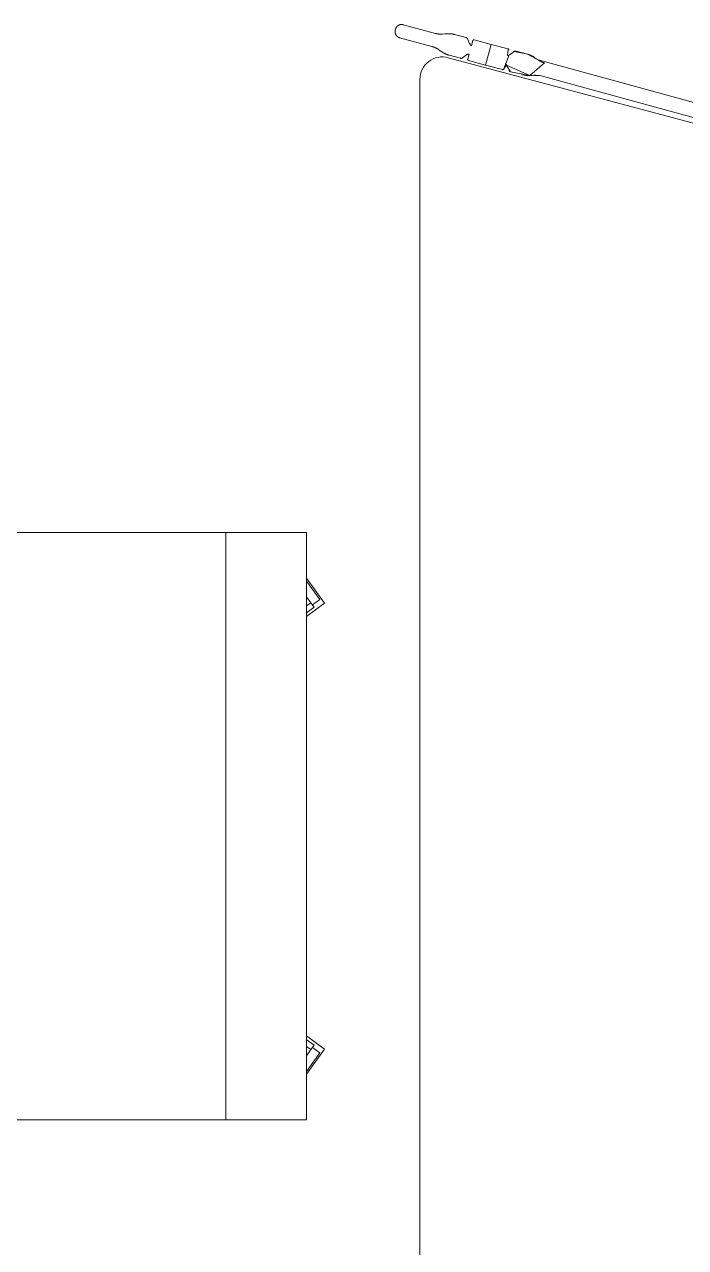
# Model space of a CAD drawing. Header units: millimetres. Extents: x 31960 to 73442, y -14102 to 21505.
# Drawn here: x 57573 to 58158, y -8046 to -6963 of the extents above; entities that cross this region are included whole.
import ezdxf

# ---------------------------------------------------------------- set-up
doc = ezdxf.new("R2010")
doc.units = ezdxf.units.MM
doc.layers.add('G-IMPT', color=8, linetype='Continuous', lineweight=9)
doc.layers.add('I-FURN', color=30, linetype='Continuous', lineweight=9)

# ---------------------------------------------------------------- blocks, each defined once
blk = doc.blocks.new('JX-57-Generic Chair-Task - Task without Arms-542702-Level 9 207 Kent St 1_100')
at = {"layer": 'I-FURN'}
for p, q in [((165.9908196721235, 389.3459016393176), (115.9908196721262, 389.3459016393187)), ((115.99081967213, 334.3459016393542), (115.99081967213, 389.3459016393542)), ((118.4908196721301, 379.7005669868533), (123.49081967213, 379.7005669868533)), ((118.4908196721301, 379.7005669868533), (118.49081967213, 332.1112457562539)), ((120.99081967213, 379.8550629507719), (120.99081967213, 387.826663752887)), ((120.99081967213, 387.8266637528872), (160.99081967213, 387.8266637528872)), ((123.49081967213, 379.7005669868533), (158.49081967213, 379.7005669868533)), ((123.49081967213, 333.2152445224949), (123.49081967213, 379.7005669868533)), ((158.49081967213, 379.7005669868533), (163.49081967213, 379.7005669868533)), ((158.49081967213, 379.7005669868533), (158.49081967213, 333.2152445224948)), ((160.99081967213, 387.8266637528872), (160.99081967213, 379.8550629507704)), ((163.49081967213, 379.7005669868533), (163.49081967213, 332.1112457562539)), ((165.99081967213, 389.3459016393542), (165.99081967213, 334.3459016393542)), ((115.9908196721262, 334.3459016393171), (118.4908196721256, 334.3459016393182)), ((123.4908196721301, 333.2152445224949), (118.4908196721301, 332.1112457562539)), ((118.49081967213, 332.1112457562539), (118.49081967213, 278.8575030548935)), ((123.49081967213, 278.8575030548934), (123.49081967213, 333.2152445224948)), ((158.49081967213, 333.2152445224947), (123.49081967213, 333.2152445224948)), ((163.4908196721299, 332.1112457562539), (158.4908196721299, 333.2152445224948)), ((158.49081967213, 333.2152445224948), (158.49081967213, 278.8575030548944)), ((163.4908196721284, 334.3459016393171), (165.9908196721235, 334.3459016393182)), ((163.49081967213, 332.1112457562539), (163.49081967213, 278.8575030548946)), ((400.990819672122, 278.9459016393145), (-119.0091803278767, 278.9459016393145)), ((-119.0091803278695, 271.7196353977884), (-119.0091803278695, 278.8575030548935)), ((-119.0091803278695, 224.0759592121818), (-119.0091803278696, 271.7196353977886)), ((400.9908196721282, 278.8575030548943), (400.9908196721282, 271.7196353977893)), ((400.9908196721282, 271.7196353977899), (400.9908196721283, 224.0759592121832)), ((-119.0091803278689, -182.7951736253276), (-119.0091803278695, 224.075959212183)), ((400.9908196721283, 224.0759592121827), (-119.0091803278695, 224.0759592121818)), ((400.9908196721283, 224.0759592121839), (400.990819672129, -182.7951736253268)), ((-203.5550891042286, 157.1822092631758), (-219.0059388229751, 109.6293834484188)), ((-216.0159727593685, 113.915195704515), (-203.6552929843705, 151.9574563563211)), ((-203.6552929843705, 151.9574563563211), (-196.0738500962163, 149.4940962360949)), ((-203.5550891042225, 157.1822092632134), (-151.2469807079891, 140.1862745725911)), ((-196.6994581889262, 147.0687130669432), (-195.1543732170514, 151.823995648419)), ((-195.1543732170515, 151.823995648419), (-149.8942391546258, 137.118086637395)), ((477.1360125613118, 151.8239956484189), (431.8758784988858, 137.1180866373949)), ((433.2286200522495, 140.1862745725901), (485.536728448483, 157.1822092632122)), ((477.1360125613116, 151.8239956484188), (478.6810975331863, 147.0687130669431)), ((478.0554894404757, 149.4940962360939), (485.6369323286306, 151.9574563563203)), ((500.9875781672249, 109.6293834484188), (485.5367284484783, 157.1822092631758)), ((497.9976121036285, 113.9151957045142), (485.6369323286306, 151.9574563563203)), ((-207.5150529920494, 113.7817349966129), (-196.6994581889262, 147.0687130669432)), ((-196.6994581889262, 147.0687130669432), (-152.4892893471157, 132.7039584364566)), ((478.6810975331865, 147.0687130669431), (434.4709286913758, 132.7039584364566)), ((478.6810975331863, 147.068713066943), (489.4966923363095, 113.7817349966127)), ((-152.4892893471158, 132.7039584364566), (-163.3048841502391, 99.41698036612623)), ((-149.8942391546258, 137.118086637395), (-152.4892893471157, 132.7039584364566)), ((-152.4892893471159, 132.7039584364566), (-119.009180327872, 121.8256115840792)), ((-152.0195231939287, 137.8086332818161), (-151.2469807079937, 140.1862745725539)), ((-149.8942391546258, 137.118086637395), (-119.0091803278678, 127.0829227052692)), ((431.8758784988858, 137.1180866373949), (400.9908196721279, 127.0829227052693)), ((434.4709286913758, 132.7039584364565), (400.9908196721279, 121.8256115840779)), ((434.4709286913758, 132.7039584364565), (431.8758784988858, 137.1180866373949)), ((433.2286200522477, 140.1862745725529), (434.0011625381827, 137.8086332818139)), ((445.2865234944989, 99.41698036612617), (434.4709286913758, 132.7039584364566)), ((-166.6978304267366, 92.63344875783346), (-219.00593882297, 109.6293834484557)), ((-208.4345298712142, 111.4518355842887), (-216.0159727593685, 113.9151957045149)), ((-209.0601379639242, 109.0264524151371), (-207.5150529920494, 113.7817349966129)), ((-209.0601379639242, 109.0264524151371), (-163.8000039014985, 94.32054340411308)), ((-207.5150529920494, 113.7817349966129), (-163.304884150239, 99.41698036612625)), ((489.4966923363095, 113.7817349966127), (445.2865234944989, 99.4169803661262)), ((491.0417773081842, 109.0264524151369), (445.7816432457583, 94.32054340411302)), ((500.9875781672304, 109.6293834484545), (448.6794697709969, 92.63344875783243)), ((489.4966923363095, 113.7817349966127), (491.0417773081842, 109.0264524151369)), ((497.9976121036286, 113.9151957045142), (490.4161692154718, 111.4518355842872)), ((-163.304884150239, 99.41698036612625), (-163.8000039014985, 94.32054340411308)), ((-163.304884150239, 99.41698036612624), (-119.00918032787, 85.02443373573918)), ((445.2865234944989, 99.41698036612617), (400.9908196721272, 85.0244337357384)), ((445.7816432457583, 94.32054340411302), (445.2865234944989, 99.41698036612617)), ((-166.6978304267403, 92.63344875779694), (-165.9252879408053, 95.0110900485348)), ((-163.8000039014985, 94.32054340411308), (-119.0091803278682, 79.76712261454729)), ((445.7816432457583, 94.32054340411301), (400.9908196721311, 79.76712261454838)), ((447.906927285055, 95.0110900485348), (448.6794697709943, 92.63344875779586)), ((-119.0091803278688, -208.021198975137), (-119.0091803278688, -182.7951736253275)), ((400.9908196721289, -182.7951736253265), (400.990819672129, -208.0211989751361)), ((-119.0091803278688, -239.4634862947304), (-119.0091803278688, -208.0211989751369)), ((400.990819672129, -208.0211989751361), (-119.0091803278688, -208.021198975137)), ((400.990819672129, -208.0211989751361), (400.990819672129, -239.4634862947295)), ((-119.0091803278687, -279.3112742184001), (-119.0091803278688, -239.4634862947304)), ((400.9908196721291, -239.4634862947295), (400.9908196721291, -279.3112742183992)), ((-119.0091803278767, -279.387380256603), (400.990819672122, -279.3873802566019)), ((-78.71613399590915, -279.2672316882831), (-56.49941291763457, -295.4086243844804)), ((-59.65151226511413, -291.2406088543295), (-76.13533483681351, -279.2644107318953)), ((-56.89765491327514, -283.1969953419415), (-62.33116112098073, -279.2493220058623)), ((-54.02290433582247, -279.2402406212717), (-56.8976549132751, -283.1969953419415)), ((-44.75550293027926, -279.2445190022132), (-56.49941291762859, -295.4086243844418)), ((-52.85256994140046, -286.1359216034039), (-47.83765242307846, -279.2334797985313)), ((338.4810522618886, -295.4086243844418), (326.7986861944549, -279.3292269409)), ((334.8342092856607, -286.1359216034037), (329.8758127218143, -279.3112742183991)), ((336.0561526093131, -279.311274218399), (338.8792942575354, -283.1969953419414)), ((338.4810522618843, -295.4086243844804), (360.6371539979193, -279.3112742184377)), ((344.2275305599668, -279.3112742184028), (338.8792942575355, -283.1969953419413)), ((341.6331516093741, -291.2406088543294), (358.0524721255219, -279.3112742183971)), ((-54.96592287646651, -284.7914483330434), (-59.65151226511407, -291.2406088543295)), ((-52.85256994140046, -286.1359216034039), (-56.89765491327511, -283.1969953419415)), ((338.8792942575354, -283.1969953419414), (334.8342092856607, -286.1359216034037)), ((341.6331516093742, -291.2406088543294), (336.9475622207282, -284.7914483330455))]:
    blk.add_line(p, q, dxfattribs=at)
blk = doc.blocks.new('Furniture 11 - workbay option 2_dwg_39 cm gerades element-1916700-Level 9 207 Kent St 1_100')
at = {"layer": 'I-FURN', "flags": 128}
for points in [[(0.01340190983709908, -0.01239558960096383), (-0.001880951332394034, -0.00930686898894237), (0.001880951332394034, 0.009306868988943279), (0.01716381250188715, 0.006218148376920908), (0.01703563949355157, 0.0005385902774369243), (0.01858243366027455, 0.0009771230701862805), (0.0192216542397, 0.001505485857338499), (0.02266398157384538, 0.004350618255559311), (0.03463911472461768, 0.002686347902767011), (0.04263031345068884, -0.0007836939720973533), (0.04431054122111527, -0.001800582366699928), (0.334190275046196, -0.06142287751436106), (0.3424743092385761, -0.06138327363561712), (0.3442457400381463, -0.06111618546468253), (0.3614915472926514, -0.063371733876279), (0.3649347091391973, -0.06836439866327237), (0.365318572821685, -0.06909953052714354), (0.3654802812776979, -0.06939337849004915), (0.3674835201780152, -0.06560239671610361), (0.383944046644494, -0.06790944178533209), (0.3801821439796986, -0.08652317976321684), (0.3648992828102128, -0.08343445915119536), (0.3650274558185483, -0.07775490105171139), (0.3634806616518181, -0.07819343384446074), (0.3628414410723927, -0.07872179663161297), (0.3593991137382545, -0.08156692902983287), (0.3474239805874749, -0.07990265867704058), (0.3394327818614038, -0.07643261680217711), (0.3377525540909774, -0.07541572840757453), (0.04787282026589674, -0.0157934332599134), (0.03958878607352381, -0.01583303713865644), (0.03781735527394631, -0.01610012530959193), (0.02057154801944125, -0.01384457689799547), (0.01712838617289526, -0.008851912111002093), (0.01674452249040769, -0.008116780247130919), (0.01658281403439469, -0.007822932284225316), (0.01457957513408473, -0.01161391405816994), (0.01858243366027455, 0.000977123070185371), (0.0192216542397, 0.00150548585733759), (0.02268555430874403, 0.004368144958558333), (0.02270736791304807, 0.004385370952764788), (0.0227294181954203, 0.004402292928315546), (0.02275170091904147, 0.004418907633767958), (0.02277421180243255, 0.004435211876713765), (0.02279694652028411, 0.004451202524403925), (0.022819900704264, 0.00446687650433978), (0.02284306994388317, 0.004482230804870597), (0.02286644978731783, 0.004497262475769276), (0.02289003574229719, 0.004511968628801696), (0.02291382327693282, 0.004526346438276051), (0.0229378078206064, 0.004540393141593086), (0.02296198476484278, 0.004554106039771796), (0.02298634946421225, 0.004567482497970559), (0.02301089723718906, 0.004580519945991), (0.02303562336709729, 0.004593215878773663), (0.02306052310296218, 0.004605567856880043), (0.02308559166046325, 0.00461757350696007), (0.02311082422285108, 0.004629230522206853), (0.02313621594185679, 0.004640536662803243), (0.02316176193863066, 0.004651489756349292), (0.02318745730467344, 0.004662087698279721), (0.02321329710278951, 0.004672328452272268), (0.02323927636804729, 0.00468221005063242), (0.02326539010868874, 0.004691730594677211), (0.02329163330713345, 0.004700888255098107), (0.02331800092093909, 0.004709681272310263), (0.02334448788372538, 0.004718107956794483), (0.02337108910621464, 0.004726166689420097), (0.02339779947714123, 0.004733855921753275), (0.0234246138643066, 0.004741174176360801), (0.02345152711548144, 0.004748120047088378), (0.02347853405948263, 0.004754692199332567), (0.02350562950708991, 0.004760889370298173), (0.02353280825210823, 0.004766710369240173), (0.02356006507230632, 0.004772154077691994), (0.02358739473047899, 0.00477721944968107), (0.02361479197541485, 0.004781905511929836), (0.02364225154290034, 0.004786211364043993), (0.02366976815678208, 0.004790136178680769), (0.02369733652991272, 0.004793679201713531), (0.0237249513652132, 0.004796839752374582), (0.02375260735667689, 0.004799617223385212), (0.02378029919039545, 0.004802011081072123), (0.02380802154556295, 0.004804020865471102), (0.02383576909550902, 0.004805646190417064), (0.02386353650873207, 0.004806886743613177), (0.02389131844990334, 0.004807742286695429), (0.02391910958090739, 0.004808212655277203), (0.023946904561868, 0.004808297758981098), (0.02397469805215951, 0.004807997581454402), (0.0240024847114546, 0.004807312180373629), (0.02403025920072105, 0.004806241687434522), (0.02405801618327678, 0.004804786308324766), (0.02408575032581576, 0.004802946322686694), (0.02411345629939024, 0.004800722084060908), (0.02414112878048763, 0.004798114019819878), (0.02416876245202729, 0.004795122631086088), (0.02419635200437915, 0.004791748492635634), (0.02422389213638962, 0.004787992252784533), (0.02425137755641481, 0.004783854633272313), (0.02427880298331002, 0.004779336429112845), (0.02430616314746294, 0.004774438508449748), (0.02433345279179775, 0.004769161812386301), (0.03474592064940225, 0.002664458681885663), (0.03485260559910239, 0.002641987254091873), (0.0349591664000909, 0.002618934287858793), (0.0350655998824368, 0.002595300468957248), (0.03517190287999256, 0.002571086500439378), (0.03527807223048148, 0.002546293102612254), (0.03538410477562866, 0.002520921013022416), (0.03548999736120459, 0.002494970986430417), (0.03559574683715618, 0.002468443794788982), (0.03570135005767952, 0.002441340227219371), (0.03580680388132896, 0.002413661089990455), (0.03591210517109721, 0.002385407206490527), (0.03601725079452444, 0.002356579417207286), (0.03612223762376379, 0.002327178579700558), (0.03622706253570505, 0.002297205568575009), (0.03633172241206194, 0.002266661275459228), (0.03643621413943038, 0.002235546608973891), (0.03654053460944124, 0.002203862494708119), (0.03664468071879674, 0.002171609875189461), (0.03674864936940139, 0.002138789709857519), (0.03685243746842025, 0.002105402975036668), (0.03695604192840256, 0.002071450663904216), (0.03705945966736181, 0.002036933786461304), (0.03716268760886305, 0.002001853369504716), (0.03726572268211022, 0.001966210456595036), (0.0373685618220552, 0.001930006108024827), (0.03747120196947799, 0.00189324140079043), (0.03757364007105934, 0.001855917428553767), (0.03767587307951908, 0.001818035301617783), (0.0377778979536597, 0.001779596146885524), (0.03787971165848285, 0.001740601107832845), (0.03798131116526202, 0.001701051344471125), (0.038082693451659, 0.001660948033313616), (0.03818385550177481, 0.001620292367339061), (0.03828479430628795, 0.001579085555959864), (0.03838550686249073, 0.001537328824981159), (0.03848599017443485, 0.001495023416568074), (0.03858624125296774, 0.001452170589207526), (0.03868625711586356, 0.001408771617672755), (0.03878603478786682, 0.001364827792979668), (0.03888557130084518, 0.001320340422355002), (0.03898486369380407, 0.001275310829194495), (0.0390839090130321, 0.001229740353021953), (0.03918270431216661, 0.001183630349454688), (0.03928124665227369, 0.001136982190155322), (0.03937953310195735, 0.001089797262799038), (0.03947756073741038, 0.00104207697102629), (0.03957532664255268, 0.0009938227344046028), (0.03967282790907484, 0.000945035988384916), (0.03977006163653277, 0.0008957181842579303), (0.03986702493246412, 0.0008458707891140876), (0.03996371491242462, 0.000795495285796278), (0.04006012870012637, 0.000744593172858913), (0.04015626342747419, 0.0006931659645197215), (0.04025211623468931, 0.0006412151906179134), (0.04034768427037488, 0.0005887423965677954), (0.04044296469160327, 0.0005357491433132964), (0.04053795466400334, 0.000482237007277945), (0.04063265136185509, 0.0004282075803248518), (0.04072705196814059, 0.0003736624697021398), (0.04082115367466758, 0.0003186032979983793), (0.04091495368212782, 0.0002630317030971128), (0.04100844920019881, 0.0002069493381213761), (0.04110163744759484, 0.0001503578713927709), (0.04263031345068884, -0.0007836939720982628), (0.04431054122111527, -0.001800582366699928), (0.04439713610826584, -0.001849718363567263), (0.04448397311958251, -0.001898425181727362), (0.04457105012799002, -0.001946701628112351), (0.04465836500055593, -0.001994546520195399), (0.04474591559850524, -0.002041958686019825), (0.04483369977729307, -0.002088936964230015), (0.04492171538666298, -0.002135480204098712), (0.04500996027066868, -0.00218158726555157), (0.04509843226776866, -0.002227257019201716), (0.04518712921084807, -0.002272488346373393), (0.04527604892728414, -0.002317280139129253), (0.04536518923899712, -0.002361631300298541), (0.04545454796250124, -0.00240554074350348), (0.04554412290897017, -0.002449007393188367), (0.04563391188426612, -0.002492030184639589), (0.0457239126890272, -0.002534608064019267), (0.0458141231186819, -0.002576739988387089), (0.04590454096353642, -0.002618424925723957), (0.0459951640088184, -0.002659661854962906), (0.04608599003472773, -0.002700449766009115), (0.04617701681648032, -0.002740787659766283), (0.04635966372390249, -0.002820109454169142), (0.04645127937565121, -0.002859091411836744), (0.04654308683552517, -0.002897619466302786), (0.04663508385470777, -0.002935692673828271), (0.04672726817974035, -0.002973310101811876), (0.04681963755257311, -0.003010470828819962), (0.04691218971063063, -0.003047173944603856), (0.04700492238685547, -0.003083418550123497), (0.04709783330977371, -0.003119203757571086), (0.04719092020353128, -0.003154528690391999), (0.04728418078798859, -0.00318939248330571), (0.04737761277872779, -0.003223794282325798), (0.04747121388714731, -0.003257733244784504), (0.04756498182048381, -0.003291208539350919), (0.04765891428191389, -0.003324219346049177), (0.04775300897056877, -0.003356764856283917), (0.04784726358160696, -0.00338884427285575), (0.04794167580627255, -0.00342045680998217), (0.04803624333193875, -0.003451601693318481), (0.04813096384219534, -0.003482278159972338), (0.04822583501686313, -0.003512485458527408), (0.04832085453208856, -0.003542222849058817), (0.04841602006038011, -0.003571489603152258), (0.0485113292706592, -0.003600285003921272), (0.04860677982834023, -0.003628608346024521), (0.04870236939536698, -0.003656458935685805), (0.04879809563028539, -0.003683836090707701), (0.0488939561882944, -0.003710739140487931), (0.04898994872129697, -0.003737167426040287), (0.04908607087796554, -0.003763120300006449), (0.04918232030379295, -0.003788597126673267), (0.0492786946411652, -0.003813597281987313), (0.04937519152939786, -0.003838120153573073), (0.04947180860480876, -0.003862165140745674), (0.04956854350077629, -0.003885731654524534), (0.04966539384778298, -0.003908819117650637), (0.04976235727349558, -0.003931426964598359), (0.04985943140280142, -0.003953554641591836), (0.04995661385787389, -0.003975201606614974), (0.05005390225825249, -0.003996367329427812), (0.0501512942208501, -0.004017051291577445), (0.05024878736006941, -0.004037252986413478), (0.03781735527394631, -0.01610012530959284), (0.01674452249040769, -0.008116780247131828), (0.01658281403439469, -0.007822932284226227)], [(0.3405310521937645, -0.06166784247684609), (0.3424743092385688, -0.06138327363561803), (0.3442457400381463, -0.06111618546468344), (0.3614915472926514, -0.06337173387627991), (0.3649347091391973, -0.06836439866327328), (0.365318572821685, -0.06909953052714354), (0.3654802812776979, -0.06939337849005005), (0.3674835201780079, -0.06560239671610452), (0.3839440466444867, -0.06790944178533301), (0.3801821439796986, -0.08652317976321774), (0.3648992828102054, -0.0834344591511963), (0.3650274558185411, -0.07775490105171229), (0.3634806616518181, -0.07819343384446074), (0.3628414410723927, -0.07872179663161387), (0.3593991137382472, -0.08156692902983377), (0.3474239805874749, -0.07990265867704147), (0.3394327818613965, -0.07643261680217711), (0.3377525540909774, -0.07541572840757545)]]:
    blk.add_lwpolyline(points, dxfattribs=at)
at = {"layer": 'I-FURN'}
for centre, radius, start, end in [((0.01733372821070225, 0.002533691383737277), 0.00201724696248462, 261.5022793294298, 299.1673153972191), ((0.01696581762479036, 0.005238477957032956), 0.0009994779151937367, 348.5742251512907, 78.57422515115806), ((0.02393914646308986, 0.002803121843524423), 0.002005190923583773, 78.65929344763207, 129.4891366331484), ((0.01499551835800958, -0.009067832980570529), 0.002017246962481683, 38.10731394794796, 75.64613691855726), ((0.01359990471419587, -0.01141591918107406), 0.0009994779151944458, 258.5742251511582, 348.5742251512397), ((0.02097169104366913, -0.01187971654667854), 0.002005190923581969, 207.6593020792385, 258.4891452649194), ((0.03483710576620797, 0.003666021357299542), 0.01998955830391056, 258.5742275435326, 278.5742125664485), ((0.04393554149664124, -0.03552146236541466), 0.02011708966263099, 78.71332336928484, 96.86183039493595), ((0.3381275538154587, -0.04169484840886798), 0.02011708966262213, 258.713323369285, 276.8618303949359), ((0.3472259895458847, -0.08088233213159311), 0.01998955830392948, 78.57422754353284, 98.57421256644882), ((0.3610914042684235, -0.06533659422759683), 0.002005190923582866, 27.6593020792852, 78.48914526492007), ((0.3684631905979041, -0.06580039159319585), 0.0009994779151937074, 78.57422515157633, 168.5742251514437), ((0.3277812836475932, -0.09288773636999577), 0.02011708966262314, 60.28660831775602, 78.4351153435644), ((0.3670675769540903, -0.06814847779369301), 0.002017246962493504, 218.1073139482472, 255.6461369185584), ((0.3513838835544157, -0.06030925137571284), 0.01998955830385718, 238.5742290399016, 258.5742092870772), ((0.3581239488490101, -0.08001943261779888), 0.002005190923583047, 258.6592934476318, 309.489136633149), ((0.3647293671013976, -0.07975000215801083), 0.002017246962483784, 81.50227932942974, 119.1673153972181), ((0.3650972776873023, -0.08245478873130468), 0.0009994779151949642, 168.5742251514436, 258.5742251515774)]:
    blk.add_arc(centre, radius, start, end, dxfattribs=at)
blk = doc.blocks.new('Furniture 11 - workbay option 2_dwg-1916698-Level 9 207 Kent St 1_100')
at = {"layer": 'G-IMPT', "lineweight": 18}
for p, q in [((39911.04523812787, -823.9012215721983), (38774.72422408392, -823.8271797311049)), ((39762.47015659016, -1475.665052518976), (39930.36375467803, -849.0776023832487))]:
    blk.add_line(p, q, dxfattribs=at)
blk.add_arc((39911.04523812787, -843.901221572198), 20.00000000000536, 345.0000002698935, 90.0000000000417, dxfattribs=at)
at = {"layer": 'I-FURN', "flags": 128}
blk.add_lwpolyline([(39955.70796886874, -802.3777864123824), (39954.74260345806, -802.1168592025475), (39954.61186960429, -802.0832392763426), (39954.48035076319, -802.0528380166143), (39954.34812544933, -802.0256735447317), (39954.21527331017, -802.001762223535), (39954.08187437077, -801.9811184562847), (39953.94800898554, -801.9637546779974), (39953.81375778986, -801.949681347953), (39953.67920165152, -801.9389069433828), (39953.54442162198, -801.9314379543749), (39953.40949888758, -801.9272788799656), (39953.27451472061, -801.9264322254182), (39953.13955043035, -801.9288985007285), (39953.00468731413, -801.9346762203058), (39952.87000660833, -801.9437619038715), (39952.73558943947, -801.9561500785584), (39952.60151677528, -801.9718332822061), (39952.46786937601, -801.9908020678506), (39952.33472774575, -802.0130450094227), (39952.20217208392, -802.0385487086232), (39952.07028223695, -802.0672978030047), (39951.93913765026, -802.0992749752074), (39951.80881732034, -802.1344609634104), (39951.67939974714, -802.1728345729235), (39951.55096288687, -802.2143726889477), (39951.42358410497, -802.2590502905146), (39951.29734012956, -802.3068404655461), (39951.17230700515, -802.3577144270713), (39951.04856004693, -802.4116415305616), (39950.92617379533, -802.4685892923957), (39950.80522197115, -802.5285234094197), (39950.68577743111, -802.5914077796162), (39950.56791212405, -802.6572045238488), (39950.45169704752, -802.7258740086743), (39950.33720220503, -802.7973748702275), (39950.2244965639, -802.8716640391224), (39950.11364801368, -802.9486967664072), (39950.00472332531, -803.0284266505191), (39949.89778811081, -803.1108056652239), (39949.79290678394, -803.1957841885584), (39949.69014252112, -803.2833110327131), (39949.58955722365, -803.3733334748645), (39949.49121148026, -803.4657972889419), (39949.39516453063, -803.5606467782802), (39949.30147422979, -803.6578248091823), (39949.21019701321, -803.7572728453155), (39949.12138786276, -803.8589309829941), (39949.03510027369, -803.9627379872434), (39948.95138622235, -804.0686313287007), (39948.87029613484, -804.1765472212694), (39948.79187885677, -804.2864206605442), (39948.71618162368, -804.3981854629758), (39948.6432500327, -804.5117743057182), (39948.57312801504, -804.6271187672043), (39948.50585780947, -804.7441493683468), (39948.44147993703, -804.8627956143853), (39948.38003317648, -804.9829860373684), (39948.321554541, -805.1046482391835), (39948.26607925586, -805.2277089351778), (39948.21364073727, -805.3520939982966), (39948.16427057218, -805.4777285037391), (39948.11799849929, -805.6045367740874), (39948.07485239111, -805.7324424248959), (39948.03485823722, -805.8613684106944), (39947.99804012857, -805.9912370714015), (39940.26901534756, -834.5865647432319), (39940.24255190702, -834.6826015381146), (39940.21561348365, -834.7785061834732), (39940.18820073726, -834.8742763301317), (39940.16031433932, -834.9699096322116), (39940.13195497294, -835.0654037471836), (39940.10312333275, -835.1607563359294), (39940.07382012501, -835.2559650627944), (39940.04404606747, -835.3510275956517), (39940.01380188944, -835.4459416059553), (39939.98308833176, -835.540704768792), (39939.95190614676, -835.6353147629511), (39939.92025609824, -835.7297692709695), (39939.88813896147, -835.8240659791927), (39939.85555552315, -835.9182025778308), (39939.82250658141, -836.012176761017), (39939.78899294579, -836.1059862268656), (39939.75501543717, -836.1996286775197), (39939.72057488786, -836.2931018192205), (39939.68567214148, -836.3864033623491), (39939.65030805293, -836.4795310214943), (39939.6144834885, -836.5724825155037), (39939.57819932568, -836.6652555675398), (39939.54145645323, -836.7578479051343), (39939.50425577121, -836.8502572602472), (39939.4665981908, -836.9424813693229), (39939.42848463446, -837.0345179733366), (39939.38991603575, -837.1263648178655), (39939.35089333942, -837.2180196531265), (39939.31141750131, -837.3094802340441), (39939.2714894884, -837.4007443203013), (39939.2311102787, -837.4918096763946), (39939.19028086129, -837.5826740716825), (39939.14900223632, -837.6733352804557), (39939.10727541488, -837.7637910819724), (39939.06510141906, -837.8540392605285), (39939.02248128191, -837.9440776055056), (39938.97941604743, -838.0339039114191), (39938.93590677046, -838.1235159779873), (39938.89195451679, -838.2129116101667), (39938.84756036301, -838.3020886182229), (39938.80272539654, -838.3910448177726), (39938.75745071563, -838.4797780298421), (39938.71173742927, -838.5682860809213), (39938.6655866572, -838.6565668030148), (39938.61899952988, -838.7446180336922), (39938.57197718845, -838.8324376161498), (39938.52452078474, -838.9200233992552), (39938.47663148116, -839.0073732376006), (39938.42831045078, -839.0944849915638), (39938.3795588772, -839.1813565273484), (39938.33037795459, -839.2679857170464), (39938.28076888763, -839.3543704386819), (39938.23073289152, -839.4405085762726), (39938.18027119184, -839.526398019871), (39938.12938502467, -839.6120366656253), (39938.07807563644, -839.6974224158226), (39938.02634428402, -839.7825531789522), (39937.97419223449, -839.8674268697379), (39937.92162076538, -839.9520414092118), (39937.86863116437, -840.0363947247469), (39937.81522472947, -840.1204847501183), (39937.76140276885, -840.2043094255484), (39937.70716660087, -840.2878666977582), (39937.65251755406, -840.3711545200248), (39936.52875689821, -841.9831160927321), (39935.49748624561, -843.4491098487842), (39935.43496717884, -843.5385003061787), (39935.37293716512, -843.6282295912323), (39935.3113974685, -843.7182958609307), (39935.25034991962, -843.8086964360106), (39935.18979633453, -843.8994286272651), (39935.12973851453, -843.9904897356272), (39935.07017824623, -844.0818770522374), (39935.01111730139, -844.1735878585376), (39934.95255743693, -844.2656194263443), (39934.89450039488, -844.3579690179324), (39934.83694790231, -844.4506338861218), (39934.77990167125, -844.5436112743414), (39934.72336339872, -844.6368984167372), (39934.66733476656, -844.7304925382293), (39934.61181744154, -844.8243908546146), (39934.55681307515, -844.9185905726362), (39934.50232330363, -845.0130888900695), (39934.44834974793, -845.1078829958142), (39934.39489401365, -845.2029700699629), (39934.34195769096, -845.2983472838977), (39934.28954235461, -845.3940118003704), (39934.2376495638, -845.489960773585), (39934.18628086225, -845.5861913492815), (39934.13543777805, -845.682700664826), (39934.08512182366, -845.7794858492911), (39934.03533449586, -845.8765440235425), (39933.98607727572, -845.9738723003272), (39933.93735162852, -846.071467784354), (39933.88915900372, -846.169327572387), (39933.84150083497, -846.2674487533246), (39933.79437853995, -846.3658284082911), (39933.74779352048, -846.464463610719), (39933.70174716233, -846.5633514264453), (39933.65624083528, -846.6624889137828), (39933.61127589302, -846.7618731236278), (39933.56685367318, -846.861501099528), (39933.5229754972, -846.9613698777832), (39933.47964267035, -847.0614764875342), (39933.43685648169, -847.1618179508378), (39933.39461820401, -847.2623912827733), (39933.35292909382, -847.3631934915178), (39933.31179039121, -847.4642215784398), (39933.27120332002, -847.5654725381869), (39933.2311690876, -847.6669433587854), (39933.19168888488, -847.7686310217092), (39933.1527638863, -847.8705325019897), (39933.11439524979, -847.9726447682972), (39933.07658411672, -848.0749647830276), (39933.03933161191, -848.1774895023995), (39933.00263884349, -848.2802158765417), (39932.96650690302, -848.383140849583), (39932.93093686533, -848.4862613597477), (39932.89592978855, -848.5895743394399), (39932.86148671404, -848.6930767153418), (39932.82760866643, -848.7967654084935), (39932.7942966535, -848.9006373344027), (39932.76155166619, -849.0046894031204), (39932.7293746786, -849.108918519342), (39932.69776664794, -849.2133215824913), (39932.66672851444, -849.317895486822), (39932.63626120143, -849.4226371215047), (39932.60636561524, -849.5275433707213), (39932.57704264521, -849.6326111137515), (39932.5482931636, -849.737837225079), (39929.80349033856, -859.8929503842128), (39929.79646030489, -859.9198567804838), (39929.78980390278, -859.9468580368346), (39929.7835224112, -859.973948965154), (39929.77761703712, -860.001124360099), (39929.77208891518, -860.028379000098), (39929.76693910758, -860.0557076483552), (39929.76216860386, -860.083105053848), (39929.75777832059, -860.1105659523517), (39929.75376910137, -860.1380850674325), (39929.75014171654, -860.1656571114786), (39929.74689686306, -860.1932767867047), (39929.74403516442, -860.2209387861718), (39929.74155717047, -860.2486377948122), (39929.73946335735, -860.2763684904444), (39929.73775412736, -860.3041255448016), (39929.73642980892, -860.3319036245456), (39929.7354906565, -860.3596973923076), (39929.73493685055, -860.3875015076981), (39929.73476849745, -860.4153106283399), (39929.73498562959, -860.4431194108957), (39929.73558820525, -860.4709225120939), (39929.7365761086, -860.4987145897527), (39929.73794914986, -860.5264903038103), (39929.73970706521, -860.554244317344), (39929.74184951686, -860.5819712976086), (39929.74437609317, -860.6096659170473), (39929.74728630866, -860.637322854322), (39929.75057960415, -860.6649367953383), (39929.75425534688, -860.6925024342592), (39929.75831283056, -860.7200144745301), (39929.76275127557, -860.7474676298958), (39929.76756982911, -860.7748566254145), (39929.77276756529, -860.8021761984735), (39929.77834348543, -860.8294210997977), (39929.78429651816, -860.8565860944603), (39929.79062551962, -860.8836659628889), (39929.79732927375, -860.9106555018651), (39929.80440649248, -860.9375495255301), (39929.81185581593, -860.9643428663755), (39929.81967581281, -860.9910303762381), (39929.82786498051, -861.0176069272894), (39929.83642174557, -861.0440674130226), (39929.84534446387, -861.0704067492343), (39929.85463142095, -861.0966198749887), (39929.86428083239, -861.1227017536154), (39929.8742908441, -861.1486473736502), (39929.88465953276, -861.1744517498157), (39929.89538490606, -861.2001099239735), (39929.90646490322, -861.2256169660751), (39929.91789739527, -861.250967975112), (39929.92968018554, -861.2761580800552), (39929.94181101004, -861.3011824407936), (39929.95428753793, -861.3260362490627), (39929.96710737191, -861.35071472937), (39929.98026804875, -861.3752131399075), (39929.99376703971, -861.3995267734709), (39930.00760175101, -861.4236509583518), (39930.02176952448, -861.4475810592544), (39930.03626763781, -861.4713124781653), (39930.0510933053, -861.494840655251), (39930.0662436783, -861.5181610697277), (39930.08171584579, -861.5412692407356), (39930.09750683486, -861.5641607281897), (39930.11361361139, -861.5868311336438), (39932.73209493301, -865.2074378589537), (39933.21836984696, -865.8797663527642), (39933.40904585495, -866.1559120882852), (39933.42065916821, -866.180900438182), (39933.4291067496, -866.1996367644866), (39933.43736310071, -866.2184581411972), (39933.44542736535, -866.2373626166036), (39933.45329870733, -866.2563482303744), (39933.46097631041, -866.2754130137736), (39933.46845937843, -866.2945549898435), (39933.47574713541, -866.3137721736335), (39933.48283882567, -866.3330625723893), (39933.48973371381, -866.3524241857597), (39933.49643108486, -866.3718550060174), (39933.50293024433, -866.3913530182514), (39933.50923051827, -866.4109162005905), (39933.51533125335, -866.4305425243974), (39933.52123181697, -866.4502299544934), (39933.52693159726, -866.4699764493602), (39933.53243000317, -866.4897799613559), (39933.53772646452, -866.5096384369247), (39933.54282043209, -866.5295498168155), (39933.54771137768, -866.5495120362856), (39933.55239879408, -866.569523025323), (39933.55688219525, -866.5895807088584), (39933.56116111626, -866.6096830069823), (39933.5652351134, -866.6298278351559), (39933.56910376422, -866.6500131044288), (39933.57276666755, -866.6702367216631), (39933.57622344357, -866.6904965897378), (39933.5794737338, -866.710790607779), (39933.58251720123, -866.7311166713649), (39933.58535353022, -866.7514726727552), (39933.5879824267, -866.771856501104), (39933.59040361803, -866.7922660426817), (39933.59261685314, -866.8126991810888), (39933.59462190256, -866.8331537974796), (39933.59641855833, -866.853627770783), (39933.59800663419, -866.8741189779222), (39933.5993859654, -866.8946252940268), (39933.60055640898, -866.9151445926657), (39933.60151784353, -866.9356747460608), (39933.60227016937, -866.9562136253071), (39933.6028133085, -866.9767591005934), (39933.60314720455, -866.9973090414269), (39933.60327182295, -867.0178613168507), (39933.60318715074, -867.0384137956647), (39933.60289319672, -867.0589643466527), (39933.60238999136, -867.0795108387905), (39933.60167758683, -867.100051141483), (39933.60075605704, -867.1205831247682), (39933.59962549753, -867.1411046595553), (39933.59828602554, -867.1616136178335), (39933.59673777995, -867.182107872892), (39933.59498092133, -867.2025852995512), (39933.59301563184, -867.2230437743756), (39933.59084211529, -867.2434811758889), (39933.58846059706, -867.263895384806), (39933.5858713241, -867.2842842842458), (39933.58307456492, -867.3046457599523), (39933.58007060953, -867.3249777005101), (39933.57685976942, -867.3452779975677), (39933.57344237755, -867.3655445460578), (39933.5698187883, -867.385775244408), (39933.56598937741, -867.4059679947661), (39933.56195454198, -867.4261207032184), (39933.55771470042, -867.4462312799956), (39929.1201981122, -866.2534084007556), (39929.09642842704, -866.2472957356393), (39929.07251588855, -866.2417682488182), (39929.04847490074, -866.2368292698458), (39929.02431994503, -866.2324817737759), (39929.00006557145, -866.228728379378), (39928.97572638992, -866.225571347558), (39928.95131706145, -866.223012579993), (39928.92685228933, -866.2210536179889), (39928.90234681018, -866.2196956415527), (39928.87781538523, -866.2189394686745), (39928.85327279128, -866.2187855548498), (39928.82873381185, -866.2192339927846), (39928.80421322834, -866.2202845123635), (39928.779725811, -866.2219364807869), (39928.75528631015, -866.2241889029743), (39928.73090944721, -866.2270404221497), (39928.70660990593, -866.2304893206624), (39928.68240232342, -866.2345335210289), (39928.65830128145, -866.2391705871732), (39928.63432129752, -866.2443977258979), (39928.61047681633, -866.2502117885691), (39928.58678220091, -866.256609273018), (39928.56325172399, -866.2635863256354), (39928.53989955944, -866.2711387437067), (39928.51673977375, -866.279261977936), (39928.4937863175, -866.2879511351939), (39928.47105301701, -866.2972009814551), (39928.44855356594, -866.3070059449567), (39928.42630151715, -866.3173601195597), (39928.4043102744, -866.3282572682915), (39928.38259308443, -866.3396908271193), (39928.36116302885, -866.3516539088969), (39928.34003301633, -866.3641393075071), (39928.31921577481, -866.3771395022144), (39928.29872384378, -866.3906466621889), (39928.27856956684, -866.4046526512197), (39928.25876508417, -866.4191490326269), (39928.23932232524, -866.434127074329), (39928.22025300167, -866.4495777541143), (39928.20156860009, -866.4654917650722), (39928.18328037526, -866.481859521197), (39928.16539934336, -866.4986711631635), (39928.14793627523, -866.5159165642681), (39928.13090168998, -866.5335853365257), (39928.11430584862, -866.5516668369276), (39928.09815874784, -866.570150173857), (39928.08247011406, -866.5890242136397), (39928.06724939753, -866.6082775872621), (39928.05250576664, -866.6278986972123), (39928.03824810239, -866.6478757244643), (39928.02448499308, -866.6681966356075), (39928.01122472907, -866.6888491900811), (39927.99847529789, -866.709820947561), (39927.98624437927, -866.7310992754437), (39927.97453934069, -866.7526713564604), (39927.96336723282, -866.7745241963971), (39927.95273478532, -866.7966446319195), (39927.94264840277, -866.819019338504), (39927.93311416085, -866.8416348384637), (39927.92413780261, -866.8644775090677), (39927.91572473507, -866.8875335907453), (39927.90788002597, -866.9107891953757), (39927.90060840065, -866.9342303146517), (39927.89391423928, -866.9578428285195), (39923.82348786947, -882.0174481548115), (39942.16531172596, -886.9750178837825), (39946.23573809577, -871.9154125574937), (39946.24185076088, -871.8916428723322), (39946.24737824771, -871.8677303338416), (39946.25231722669, -871.843689346043), (39946.25666472276, -871.8195343903308), (39946.26041811715, -871.795280016743), (39946.26357514897, -871.7709408352098), (39946.26613391654, -871.7465315067445), (39946.26809287853, -871.7220667346128), (39946.26945085497, -871.697561255479), (39946.27020702785, -871.6730298305271), (39946.27036094168, -871.64848723657), (39946.26991250375, -871.6239482571501), (39946.26886198416, -871.599427673628), (39946.26721001574, -871.574940256289), (39946.26495759356, -871.5505007554392), (39946.26210607437, -871.5261238925145), (39946.25865717587, -871.5018243512304), (39946.25461297549, -871.4776167687204), (39946.24997590936, -871.4535157267262), (39946.24474877063, -871.4295357428166), (39946.23893470796, -871.4056912616352), (39946.23253722351, -871.3819966462053), (39946.2255601709, -871.3584661692793), (39946.21800775282, -871.3351140047369), (39946.20988451859, -871.3119542190457), (39946.20119536133, -871.2890007627963), (39946.19194551507, -871.2662674622937), (39946.18214055157, -871.243768011228), (39946.17178637697, -871.2215159624252), (39946.16088922824, -871.1995247196891), (39946.14945566942, -871.1778075297193), (39946.13749258763, -871.1563774741429), (39946.12500718901, -871.1352474616236), (39946.11200699432, -871.1144302200869), (39946.09849983433, -871.0939382890655), (39946.08449384532, -871.0737840121301), (39946.0699974639, -871.0539795294612), (39946.05501942219, -871.0345367705438), (39946.03956874241, -871.015467446964), (39946.02365473146, -870.9967830453718), (39946.00728697533, -870.9784948205529), (39945.99047533336, -870.960613788648), (39945.97322993225, -870.943150720523), (39945.95556116, -870.9261161352775), (39945.93747965959, -870.9095202939088), (39945.91899632267, -870.8933731931288), (39945.90012228289, -870.8776845593501), (39945.88086890925, -870.8624638428175), (39945.86124779932, -870.8477202119236), (39945.84127077207, -870.8334625476789), (39945.82094986091, -870.8196994383661), (39945.80029730645, -870.8064391743691), (39945.77932554896, -870.7936897431721), (39945.75804722108, -870.7814588245609), (39945.73647514007, -870.7697537859807), (39945.71462230013, -870.758581678109), (39945.69250186461, -870.7479492306053), (39945.67012715802, -870.7378628480609), (39945.64751165806, -870.7283286061324), (39945.62466898745, -870.7193522478926), (39945.60161290578, -870.7109391803629), (39945.57835730114, -870.703094471261), (39945.55491618188, -870.6958228459467), (39945.53130366801, -870.6891286845757), (39941.09517563706, -869.4900977587461), (39941.10170123676, -869.4704206172601), (39941.10842860331, -869.4508115405919), (39941.11535702696, -869.4312725975728), (39941.12248577672, -869.4118058496374), (39941.1298141005, -869.3924133505943), (39941.13734122511, -869.3730971464277), (39941.14506635643, -869.3538592750667), (39941.15298867943, -869.3347017661825), (39941.16110735828, -869.3156266409574), (39941.16942153641, -869.2966359118917), (39941.17793033665, -869.2777315825773), (39941.18663286131, -869.25891564749), (39941.19552819221, -869.2401900917821), (39941.20461539088, -869.2215568910692), (39941.21389349857, -869.203018011222), (39941.22336153644, -869.1845754081611), (39941.23301850552, -869.1662310276522), (39941.24286338701, -869.147986805093), (39941.25289514224, -869.1298446653166), (39941.26311271281, -869.1118065223881), (39941.2735150207, -869.0938742793979), (39941.28410096847, -869.0760498282624), (39941.29486943925, -869.0583350495295), (39941.30581929692, -869.0407318121729), (39941.31694938624, -869.023241973401), (39941.32825853294, -869.0058673784542), (39941.33974554385, -868.9886098604192), (39941.35140920706, -868.9714712400261), (39941.36324829201, -868.954453325465), (39941.37526154963, -868.9375579121886), (39941.38744771247, -868.9207867827247), (39941.39980549487, -868.9041417064918), (39941.41233359301, -868.887624439606), (39941.42503068514, -868.8712367246974), (39941.43789543167, -868.8549802907366), (39941.45092647532, -868.8388568528318), (39941.46412244127, -868.8228681120711), (39941.47748193729, -868.8070157553221), (39941.49100355391, -868.791301455069), (39941.50468586455, -868.7757268692285), (39941.51852742566, -868.7602936409758), (39941.53252677692, -868.7450033985755), (39941.54668244135, -868.729857755205), (39941.56099292546, -868.7148583087859), (39941.57545671945, -868.7000066418142), (39941.59007229733, -868.685304321198), (39941.60483811711, -868.6707528980844), (39941.61975262096, -868.6563539077039), (39941.63481423529, -868.6421088692031), (39941.65002137109, -868.6280192854857), (39941.66537242394, -868.6140866430566), (39941.68086577422, -868.6003124118599), (39941.69649978737, -868.5866980451309), (39941.71227281391, -868.5732449792332), (39941.72818318975, -868.559954633515), (39941.74422923626, -868.5468284101579), (39941.76040926055, -868.5338676940273), (39941.77672155555, -868.5210738525282), (39941.79316440026, -868.5084482354546), (39941.80973605988, -868.49599217486), (39941.82643478607, -868.4837069849041), (39941.84325881703, -868.4715939617187), (39941.86020637777, -868.4596543832729), (39941.87727568026, -868.4478895092369), (39942.17942758731, -868.3018292349705), (39942.93818993925, -867.9660188884653), (39947.02409030581, -866.1575234680498), (39947.04942464481, -866.1460540826813), (39947.07459756995, -866.1342346337028), (39947.09960424438, -866.1220673921443), (39947.12443986327, -866.1095546958592), (39947.14909965459, -866.0966989490818), (39947.17357888015, -866.0835026219529), (39947.19787283641, -866.0699682500639), (39947.22197685547, -866.0560984339523), (39947.2458863059, -866.0418958386117), (39947.26959659363, -866.0273631929764), (39947.29310316291, -866.0125032893985), (39947.3164014971, -865.9973189831078), (39947.33948711958, -865.9818131916694), (39947.36235559461, -865.9659888944175), (39947.38500252816, -865.9498491318856), (39947.40742356877, -865.9333970052219), (39947.42961440839, -865.9166356755945), (39947.45157078318, -865.899568363581), (39947.4732884744, -865.8821983485511), (39947.49476330909, -865.8645289680378), (39947.51599116108, -865.8465636170959), (39947.53696795151, -865.8283057476466), (39947.55768964985, -865.8097588678199), (39947.57815227457, -865.7909265412774), (39947.59835189392, -865.7718123865205), (39947.61828462667, -865.7524200762119), (39947.63794664285, -865.7327533364517), (39947.65733416458, -865.7128159460757), (39947.67644346665, -865.6926117359201), (39947.69527087733, -865.6721445880894), (39947.71381277908, -865.6514184352118), (39947.7320656092, -865.6304372596752), (39947.75002586049, -865.609205092879), (39947.76769008204, -865.5877260144397), (39947.78505487979, -865.5660041514193), (39947.80211691719, -865.5440436775301), (39947.81887291589, -865.521848812333), (39947.83531965633, -865.4994238204206), (39947.8514539784, -865.4767730106071), (39947.86727278199, -865.4539007350978), (39947.8827730276, -865.4308113886464), (39947.89795173697, -865.4075094077166), (39947.91280599363, -865.3839992696314), (39947.92733294342, -865.3602854917051), (39947.94152979508, -865.3363726303855), (39947.95539382078, -865.3122652803671), (39947.96892235666, -865.2879680737195), (39947.98211280326, -865.2634856789867), (39947.99496262617, -865.2388228003008), (39948.00746935637, -865.2139841764701), (39948.01963059074, -865.1889745800701), (39948.0314439926, -865.1637988165277), (39948.04290729209, -865.1384617232003), (39948.05401828662, -865.1129681684424), (39948.06477484128, -865.0873230506681), (39948.07517488926, -865.0615312974195), (39948.08521643227, -865.0355978644095), (39948.09489754089, -865.009527734576), (39948.10421635496, -864.9833259171198), (39948.11317108393, -864.9569974465472), (39948.12176000721, -864.9305473816968), (39948.12998147449, -864.9039808047771), (39948.1378339061, -864.8773028203742), (39948.14531579318, -864.8505185544883), (39950.89011511886, -854.695405495945), (39950.91829090327, -854.590021621813), (39950.94589082325, -854.4844881703615), (39950.97291474047, -854.3788057552838), (39950.99936185101, -854.2729775203778), (39951.02523136811, -854.167006613791), (39951.05052252227, -854.0608961879086), (39951.07523456107, -853.954649399266), (39951.09936674943, -853.8482694084604), (39951.12291836944, -853.7417593800448), (39951.14588872052, -853.6351224824455), (39951.16827711937, -853.5283618878593), (39951.19008289994, -853.4214807721645), (39951.2113054136, -853.3144823148258), (39951.231944029, -853.2073696987957), (39951.25199813222, -853.1001461104266), (39951.27146712667, -852.9928147393664), (39951.29035043322, -852.8853787784742), (39951.30864749011, -852.7778414237191), (39951.32635775305, -852.6702058740832), (39951.34348069521, -852.5624753314773), (39951.36001580724, -852.4546530006288), (39951.37596259721, -852.3467420890037), (39951.39132059079, -852.2387458066956), (39951.40608933108, -852.1306673663445), (39951.42026837876, -852.0225099830283), (39951.43385731204, -851.9142768741806), (39951.44685572667, -851.8059712594791), (39951.45926323599, -851.697596360766), (39951.4710794709, -851.5891554019383), (39951.48230407989, -851.4806516088636), (39951.49293672907, -851.3720882092734), (39951.50297710211, -851.2634684326772), (39951.51242490036, -851.1547955102599), (39951.52127984277, -851.0460726747849), (39951.52954166594, -850.9373031605049), (39951.53721012404, -850.828490203056), (39951.54428498901, -850.7196370393689), (39951.55076605038, -850.6107469075748), (39951.55665311533, -850.5018230468979), (39951.56194600877, -850.3928686975677), (39951.56664457321, -850.283887100723), (39951.57074866891, -850.1748814983101), (39951.57425817374, -850.0658551329911), (39951.57717298334, -849.9568112480473), (39951.579493011, -849.8477530872794), (39951.58121818768, -849.7386838949085), (39951.58234846209, -849.6296069154924), (39951.58288380059, -849.520525393815), (39951.58282418725, -849.4114425747982), (39951.58216962385, -849.3023617033963), (39951.58092012985, -849.193286024515), (39951.57907574245, -849.084218782899), (39951.5766365165, -848.9751632230444), (39951.57360252455, -848.8661225890958), (39951.56997385687, -848.757100124762), (39951.56575062138, -848.6480990732041), (39951.56093294375, -848.5391226769485), (39951.55552096725, -848.4301741777875), (39951.54951485292, -848.3212568166858), (39951.5429147794, -848.2123738336818), (39951.53572094301, -848.1035284677863), (39951.5279335578, -847.9947239568963), (39951.51955285538, -847.8859635376888), (39951.51057908507, -847.7772504455372), (39951.35825621927, -845.9913460258452), (39951.19957158952, -844.0327553815845), (39951.19432180799, -843.9332776481464), (39951.18956442769, -843.8337751507485), (39951.18529956513, -843.7342503266925), (39951.18152732478, -843.6347056138296), (39951.17824779905, -843.5351434504998), (39951.17546106829, -843.4355662754663), (39951.17316720072, -843.3359765278649), (39951.17136625254, -843.2363766471326), (39951.17005826789, -843.1367690729605), (39951.16924327879, -843.0371562452301), (39951.16892130521, -842.9375406039425), (39951.16909235502, -842.8379245891765), (39951.16975642404, -842.7383106410152), (39951.170913496, -842.6387011994925), (39951.17256354258, -842.5390987045323), (39951.17470652334, -842.4395055958869), (39951.17734238578, -842.3399243130831), (39951.18047106536, -842.2403572953503), (39951.18409248542, -842.1408069815757), (39951.18820655728, -842.0412758102327), (39951.19281318014, -841.9417662193285), (39951.19791224118, -841.8422806463408), (39951.20350361548, -841.7428215281603), (39951.20958716609, -841.6433913010268), (39951.21616274401, -841.5439924004737), (39951.22323018813, -841.4446272612681), (39951.2307893254, -841.3452983173493), (39951.23883997059, -841.2460080017684), (39951.24738192654, -841.1467587466366), (39951.256414984, -841.0475529830495), (39951.26593892171, -840.9483931410437), (39951.27595350638, -840.8492816495336), (39951.28645849272, -840.7502209362401), (39951.2974536234, -840.6512134276476), (39951.30893862909, -840.5522615489382), (39951.32091322847, -840.4533677239255), (39951.33337712822, -840.3545343750055), (39951.34633002306, -840.2557639230895), (39951.35977159567, -840.1570587875508), (39951.37370151683, -840.0584213861644), (39951.38811944532, -839.9598541350397), (39951.40302502797, -839.861359448577), (39951.41841789968, -839.7629397393873), (39951.4342976834, -839.6645974182582), (39951.45066399014, -839.5663348940714), (39951.46751641903, -839.4681545737594), (39951.48485455726, -839.3700588622386), (39951.50267798013, -839.2720501623556), (39951.52098625107, -839.1741308748213), (39951.53977892162, -839.0763033981607), (39951.55905553145, -838.9785701286477), (39951.57881560838, -838.8809334602513), (39951.59905866838, -838.7833957845692), (39951.61978421562, -838.6859594907768), (39951.64099174241, -838.5886269655701), (39951.66268072929, -838.4914005930972), (39951.68485064498, -838.3942827549077), (39951.70750094643, -838.2972758298969), (39951.73063107883, -838.200382194237), (39951.7542404756, -838.1036042213294), (39951.77832855843, -838.0069442817411), (39951.8028947373, -837.9104047431467), (39951.82793841045, -837.8139879702744), (39951.85345896443, -837.717696324843), (39959.58236729006, -809.1223379355716), (39959.61598664684, -808.9916046800474), (39959.64638752549, -808.8600857391024), (39959.67355161368, -808.7278603347257), (39959.69746254879, -808.5950081144538), (39959.71810592782, -808.4616091033915), (39959.73546931594, -808.3277436560137), (39959.74954225415, -808.1934924077514), (39959.76031626543, -808.0589362264343), (39959.76778485993, -807.9241561635711), (39959.77194353886, -807.7892334055241), (39959.77278979717, -807.6542492246122), (39959.77032312514, -807.5192849301536), (39959.76454500856, -807.384421819487), (39959.75545892798, -807.2497411290043), (39959.74307035649, -807.1153239852082), (39959.72738675649, -806.9812513558594), (39959.70841757519, -806.8476040011883), (39959.68617423889, -806.7144624252624), (39959.66067014616, -806.5819068274822), (39959.63192065965, -806.45001705428), (39959.59994309698, -806.3188725510211), (39959.5647567202, -806.188552314149), (39959.52638272425, -806.0591348435955), (39959.48484422414, -805.9306980955107), (39959.4401662411, -805.8033194352829), (39959.39237568743, -805.6770755909606), (39959.34150135035, -805.5520426070102), (39959.28757387461, -805.4282957985317), (39959.23062574404, -805.3059097058776), (39959.17069126204, -805.1849580497613), (39959.10780653086, -805.0655136868381), (39959.04200942986, -804.9476485658345), (39958.97333959269, -804.8314336842018), (39958.90183838344, -804.7169390453474), (39958.82754887173, -804.6042336164716), (39958.7505158067, -804.493385287021), (39958.67078559013, -804.3844608277981), (39958.58840624849, -804.2775258507418), (39958.50342740392, -804.1726447693949), (39958.41590024443, -804.0698807601229), (39958.32587749304, -803.9692957240378), (39958.23341337605, -803.8709502497261), (39958.13856359029, -803.7749035767487), (39958.04138526964, -803.6812135599567), (39957.94193695064, -803.5899366346373), (39957.84027853714, -803.5011277825251), (39957.73647126427, -803.4148404986843), (39957.63057766163, -803.3311267592808), (39957.52266151541, -803.2500369902745), (39957.41278783023, -803.1716200370468), (39957.30102278978, -803.0959231349776), (39957.18743371705, -803.0229918809921), (39957.07208903378, -802.95287020609), (39956.9550582192, -802.8856003488942), (39956.83641176819, -802.8212228302006), (39956.71622114887, -802.7597764285644), (39956.59455875944, -802.7012981569561), (39956.47149788471, -802.6458232404522), (39956.34711265186, -802.5933850950245), (39956.22147798577, -802.5440153074117), (39956.094669564, -802.4977436160888), (39955.9667637711, -802.4545978933538), (39955.83783765262, -802.4146041285471)], close=True, dxfattribs=at)
at = {"xscale": 999.9999999999999, "yscale": 999.9999999999999, "zscale": 999.9999999999999, "rotation": 266.3008358717312}
blk.add_blockref('Furniture 11 - workbay option 2_dwg_39 cm gerades element-1916700-Level 9 207 Kent St 1_100', (39932.99439979772, -884.496233019296), dxfattribs=at)
blk = doc.blocks.new('Furniture 11 - Furniture 15-1941821-Level 9 207 Kent St 1_100')
blk.add_blockref('Furniture 11 - workbay option 2_dwg-1916698-Level 9 207 Kent St 1_100', (14246.40336877868, -5147.160746513913))

msp = doc.modelspace()

# ---------------------------------------------------------------- block references
at = {"layer": 'I-FURN'}
for name, p, rotation in [('Furniture 11 - Furniture 15-1941821-Level 9 207 Kent St 1_100', (51952.01934029712, -61169.1816459718), 90.00000000000007), ('JX-57-Generic Chair-Task - Task without Arms-542702-Level 9 207 Kent St 1_100', (57543.31847777346, -7813.965730216903), 89.99999999999977)]:
    msp.add_blockref(name, p, dxfattribs=dict(at, rotation=rotation))

doc.saveas('drawing.dxf')
